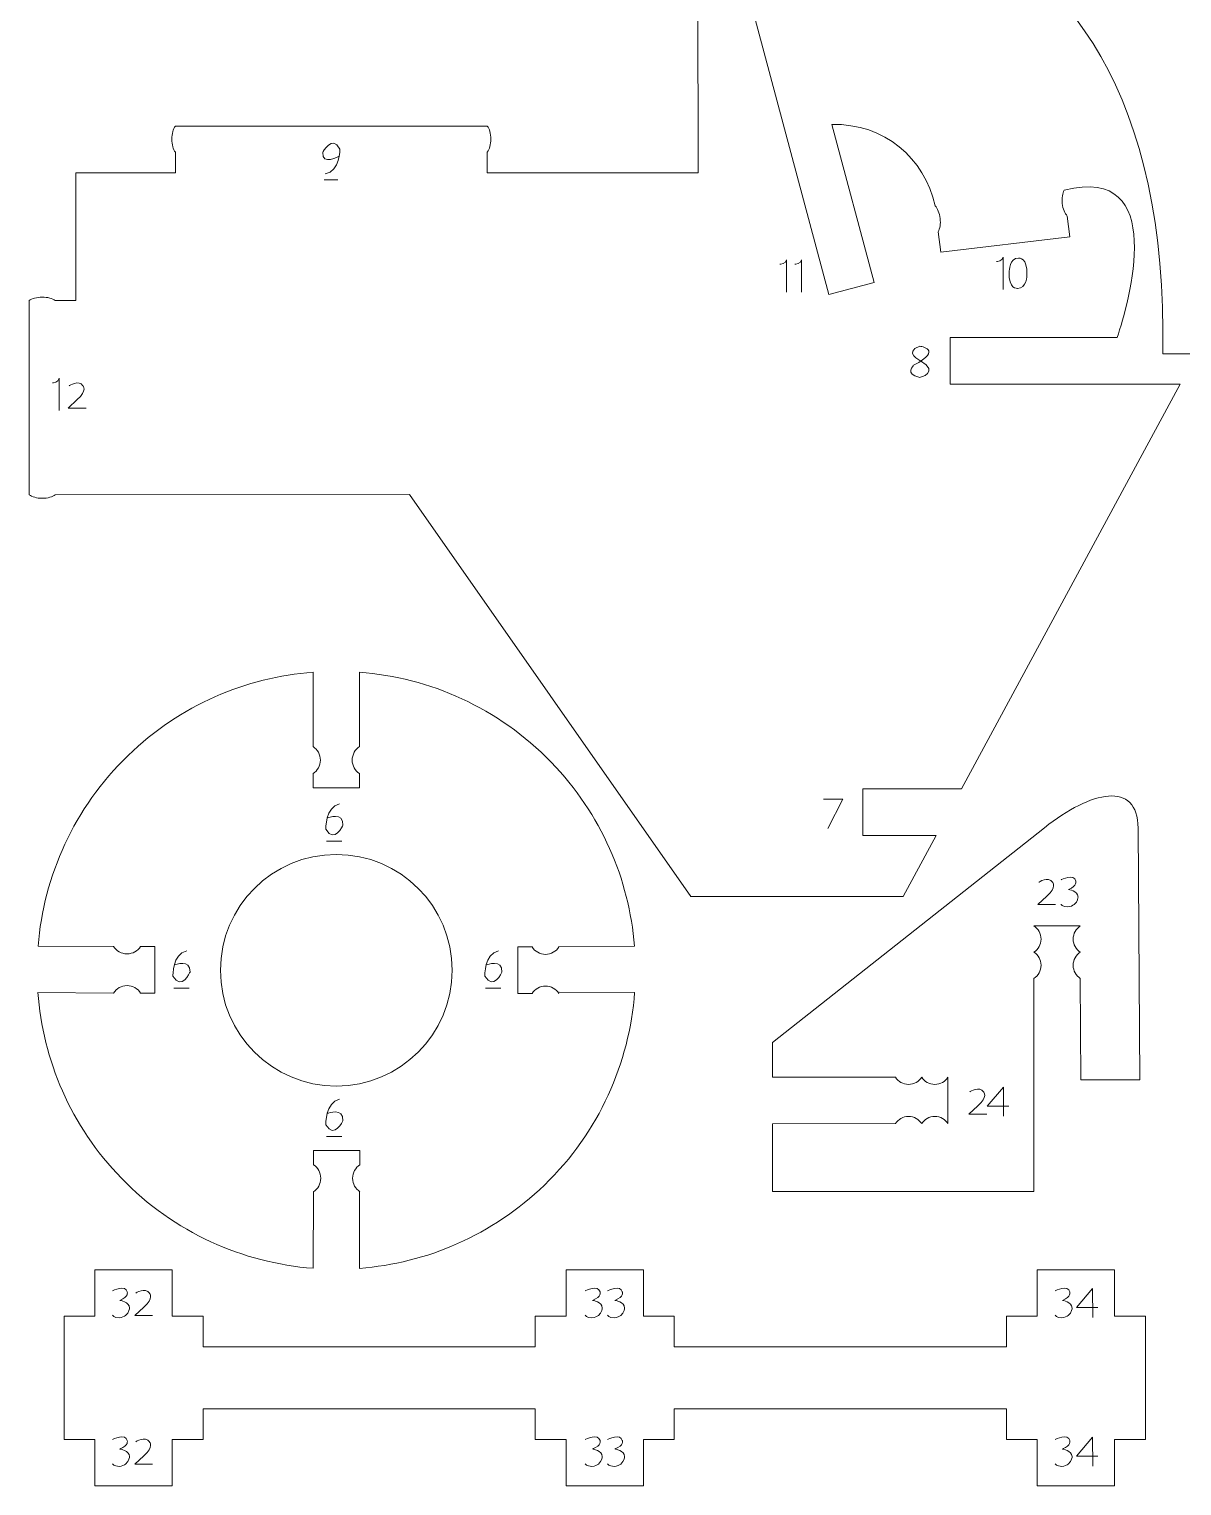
# Model space of a CAD drawing. Header units: centimetres. Extents: x -25 to 25, y -32.5 to 32.5.
# Drawn here: x -11.73 to -4.27, y -24.88 to -15.44 of the extents above; entities that cross this region are included whole.
import ezdxf

# ---------------------------------------------------------------- set-up
doc = ezdxf.new("R2010")
doc.units = ezdxf.units.CM
doc.header["$MEASUREMENT"] = 0
doc.layers.add('Capa 1', color=7, linetype='Continuous')

msp = doc.modelspace()

# ---------------------------------------------------------------- linework, layer by layer
at = {"layer": 'Capa 1', "color": 250, "lineweight": 18}
msp.add_ellipse((-9.74086, -21.53738), major_axis=(0, 0.75), ratio=1, dxfattribs=at)
at = {"layer": 'Capa 1', "color": 250, "lineweight": 9}
for points, knots in [([(-8.48487, -13.27121), (-8.48487, -13.27121), (-9.43155, -13.27121), (-9.43155, -13.27121), (-9.43155, -13.27121), (-9.43155, -13.27121), (-9.43155, -14.62021), (-9.43155, -14.62021), (-9.43155, -14.62021), (-6.8296, -14.14587), (-4.34005, -14.22137), (-4.39001, -17.5455), (-4.39001, -17.5455), (-4.39001, -17.5455), (-2.155, -17.5455), (-2.155, -17.5455), (-2.155, -17.5455), (-2.2179, -15.71), (-1.41573, -14.85269), (0.11295, -14.33984), (0.11295, -14.33984), (0.11295, -14.33984), (0.11295, -13.17325), (0.11295, -13.17325)], [0, 0, 0, 0, 0.1428571, 0.1428571, 0.1428571, 0.1428571, 0.2857143, 0.2857143, 0.2857143, 0.2857143, 0.4285714, 0.4285714, 0.4285714, 0.4285714, 0.5714286, 0.5714286, 0.5714286, 0.5714286, 0.7142857, 0.7142857, 0.7142857, 0.7142857, 1, 1, 1, 1]), ([(-5.86434, -16.58618), (-5.93352, -16.2754), (-6.19169, -16.05178), (-6.53303, -16.05864), (-6.53303, -16.05864), (-6.53303, -16.05864), (-6.25939, -17.08185), (-6.25939, -17.08185), (-6.25939, -17.08185), (-6.25939, -17.08185), (-6.55207, -17.16004), (-6.55207, -17.16004), (-6.55207, -17.16004), (-6.55207, -17.16004), (-7.13538, -14.9789), (-7.13538, -14.9789), (-7.13538, -14.9789), (-7.32604, -14.81641), (-7.39706, -15.05743), (-7.39935, -15.21504), (-7.39935, -15.21504), (-7.39935, -15.21504), (-7.39898, -16.37154), (-7.39898, -16.37154), (-7.39898, -16.37154), (-7.39898, -16.37154), (-8.76302, -16.37198), (-8.76302, -16.37198), (-8.76302, -16.37198), (-8.76302, -16.37198), (-8.76307, -16.23747), (-8.76307, -16.23747)], [0, 0, 0, 0, 0.1111111, 0.1111111, 0.1111111, 0.1111111, 0.2222222, 0.2222222, 0.2222222, 0.2222222, 0.3333333, 0.3333333, 0.3333333, 0.3333333, 0.4444444, 0.4444444, 0.4444444, 0.4444444, 0.5555556, 0.5555556, 0.5555556, 0.5555556, 0.6666667, 0.6666667, 0.6666667, 0.6666667, 0.7777778, 0.7777778, 0.7777778, 0.7777778, 1, 1, 1, 1]), ([(-10.78268, -16.06969), (-10.79653, -16.08747), (-10.80569, -16.11856), (-10.80568, -16.15392), (-10.80568, -16.15392), (-10.80567, -16.18927), (-10.79648, -16.22036), (-10.78262, -16.23813)], [0, 0, 0, 0, 0.3333333, 0.3333333, 0.3333333, 0.3333333, 1, 1, 1, 1]), ([(-8.76312, -16.06904), (-8.74926, -16.08681), (-8.74008, -16.11789), (-8.74007, -16.15325), (-8.74007, -16.15325), (-8.74006, -16.18861), (-8.74922, -16.21969), (-8.76307, -16.23748)], [0, 0, 0, 0, 0.3333333, 0.3333333, 0.3333333, 0.3333333, 1, 1, 1, 1]), ([(-10.78262, -16.23812), (-10.78262, -16.23812), (-10.78258, -16.37263), (-10.78258, -16.37263), (-10.78258, -16.37263), (-10.78258, -16.37263), (-11.42632, -16.37284), (-11.42632, -16.37284), (-11.42632, -16.37284), (-11.42632, -16.37284), (-11.42615, -16.89711), (-11.42615, -16.89711), (-11.42615, -16.89711), (-11.42615, -16.89711), (-11.42606, -17.20006), (-11.42606, -17.20006), (-11.42606, -17.20006), (-11.42606, -17.20006), (-11.56057, -17.2001), (-11.56057, -17.2001)], [0, 0, 0, 0, 0.1666667, 0.1666667, 0.1666667, 0.1666667, 0.3333333, 0.3333333, 0.3333333, 0.3333333, 0.5, 0.5, 0.5, 0.5, 0.6666667, 0.6666667, 0.6666667, 0.6666667, 1, 1, 1, 1]), ([(-11.56016, -18.45731), (-11.56016, -18.45731), (-9.26629, -18.45658), (-9.26629, -18.45658), (-9.26629, -18.45658), (-9.26629, -18.45658), (-7.44482, -21.05935), (-7.44482, -21.05935), (-7.44482, -21.05935), (-7.44482, -21.05935), (-6.07112, -21.05894), (-6.07112, -21.05894), (-6.07112, -21.05894), (-6.07112, -21.05894), (-5.85778, -20.66439), (-5.85778, -20.66439), (-5.85778, -20.66439), (-5.85778, -20.66439), (-6.33293, -20.66455), (-6.33293, -20.66455), (-6.33293, -20.66455), (-6.33293, -20.66455), (-6.33302, -20.3616), (-6.33302, -20.3616), (-6.33302, -20.3616), (-6.33302, -20.3616), (-5.69396, -20.36139), (-5.69396, -20.36139), (-5.69396, -20.36139), (-5.69396, -20.36139), (-4.27717, -17.74121), (-4.27717, -17.74121), (-4.27717, -17.74121), (-4.27717, -17.74121), (-5.76752, -17.74169), (-5.76752, -17.74169), (-5.76752, -17.74169), (-5.76752, -17.74169), (-5.76761, -17.43875), (-5.76761, -17.43875), (-5.76761, -17.43875), (-5.76761, -17.43875), (-4.68554, -17.4384), (-4.68554, -17.4384), (-4.68554, -17.4384), (-4.61108, -17.215), (-4.35092, -16.31216), (-5.02821, -16.48455)], [0, 0, 0, 0, 0.0769231, 0.0769231, 0.0769231, 0.0769231, 0.1538462, 0.1538462, 0.1538462, 0.1538462, 0.2307692, 0.2307692, 0.2307692, 0.2307692, 0.3076923, 0.3076923, 0.3076923, 0.3076923, 0.3846154, 0.3846154, 0.3846154, 0.3846154, 0.4615385, 0.4615385, 0.4615385, 0.4615385, 0.5384615, 0.5384615, 0.5384615, 0.5384615, 0.6153846, 0.6153846, 0.6153846, 0.6153846, 0.6923077, 0.6923077, 0.6923077, 0.6923077, 0.7692308, 0.7692308, 0.7692308, 0.7692308, 0.8461538, 0.8461538, 0.8461538, 0.8461538, 1, 1, 1, 1]), ([(-5.02821, -16.48455), (-5.03991, -16.50382), (-5.04543, -16.53575), (-5.04134, -16.57087), (-5.04134, -16.57087), (-5.03725, -16.60599), (-5.02453, -16.6358), (-5.00872, -16.65186)], [0, 0, 0, 0, 0.3333333, 0.3333333, 0.3333333, 0.3333333, 1, 1, 1, 1]), ([(-5.86434, -16.58618), (-5.84853, -16.60224), (-5.83582, -16.63205), (-5.83172, -16.66717), (-5.83172, -16.66717), (-5.82763, -16.7023), (-5.83316, -16.73423), (-5.84486, -16.75349)], [0, 0, 0, 0, 0.3333333, 0.3333333, 0.3333333, 0.3333333, 1, 1, 1, 1]), ([(-5.00872, -16.65186), (-5.00872, -16.65186), (-4.9918, -16.78575), (-4.9918, -16.78575), (-4.9918, -16.78575), (-4.9918, -16.78575), (-5.828, -16.88677), (-5.828, -16.88677), (-5.828, -16.88677), (-5.828, -16.88677), (-5.84486, -16.75349), (-5.84486, -16.75349)], [0, 0, 0, 0, 0.25, 0.25, 0.25, 0.25, 0.5, 0.5, 0.5, 0.5, 1, 1, 1, 1]), ([(-11.56056, -17.2001), (-11.57834, -17.18626), (-11.60942, -17.17709), (-11.64479, -17.1771), (-11.64479, -17.1771), (-11.68014, -17.17711), (-11.71122, -17.1863), (-11.72899, -17.20016)], [0, 0, 0, 0, 0.3333333, 0.3333333, 0.3333333, 0.3333333, 1, 1, 1, 1]), ([(-11.56015, -18.45731), (-11.57792, -18.47117), (-11.609, -18.48035), (-11.64437, -18.48037), (-11.64437, -18.48037), (-11.67972, -18.48038), (-11.7108, -18.47121), (-11.72859, -18.45737)], [0, 0, 0, 0, 0.3333333, 0.3333333, 0.3333333, 0.3333333, 1, 1, 1, 1]), ([(-9.89142, -20.08899), (-9.89142, -20.08899), (-9.89088, -19.60645), (-9.89088, -19.60645), (-9.89088, -19.60645), (-10.32524, -19.63993), (-10.75091, -19.81942), (-11.0883, -20.1462), (-11.0883, -20.1462), (-11.43988, -20.48673), (-11.63458, -20.92819), (-11.67113, -21.38051), (-11.67113, -21.38051), (-11.67113, -21.38051), (-11.18252, -21.38351), (-11.18252, -21.38351)], [0, 0, 0, 0, 0.2, 0.2, 0.2, 0.2, 0.4, 0.4, 0.4, 0.4, 0.6, 0.6, 0.6, 0.6, 1, 1, 1, 1]), ([(-8.29916, -21.38671), (-8.29916, -21.38671), (-7.81042, -21.38051), (-7.81042, -21.38051), (-7.81042, -21.38051), (-7.84525, -20.94852), (-8.02459, -20.52554), (-8.34966, -20.18992), (-8.34966, -20.18992), (-8.69193, -19.83655), (-9.13615, -19.6417), (-9.59088, -19.60655), (-9.59088, -19.60655), (-9.59088, -19.60655), (-9.59008, -20.08899), (-9.59008, -20.08899)], [0, 0, 0, 0, 0.2, 0.2, 0.2, 0.2, 0.4, 0.4, 0.4, 0.4, 0.6, 0.6, 0.6, 0.6, 1, 1, 1, 1]), ([(-9.89142, -20.26351), (-9.89142, -20.26351), (-9.89153, -20.35511), (-9.89153, -20.35511), (-9.89153, -20.35511), (-9.89153, -20.35511), (-9.59008, -20.35511), (-9.59008, -20.35511), (-9.59008, -20.35511), (-9.59008, -20.35511), (-9.59008, -20.26349), (-9.59008, -20.26349)], [0, 0, 0, 0, 0.25, 0.25, 0.25, 0.25, 0.5, 0.5, 0.5, 0.5, 1, 1, 1, 1]), ([(-6.1213, -22.23068), (-6.1213, -22.23068), (-6.91763, -22.22923), (-6.91763, -22.22923), (-6.91763, -22.22923), (-6.91763, -22.22923), (-6.91763, -22.00614), (-6.91763, -22.00614), (-6.91763, -22.00614), (-6.91763, -22.00614), (-5.15696, -20.61403), (-5.15696, -20.61403), (-5.15696, -20.61403), (-5.15696, -20.61403), (-5.12861, -20.59213), (-5.12861, -20.59213), (-5.12861, -20.59213), (-5.12861, -20.59213), (-5.10035, -20.57123), (-5.10035, -20.57123), (-5.10035, -20.57123), (-5.10035, -20.57123), (-5.07217, -20.55145), (-5.07217, -20.55145), (-5.07217, -20.55145), (-5.07217, -20.55145), (-5.04419, -20.53276), (-5.04419, -20.53276), (-5.04419, -20.53276), (-5.04419, -20.53276), (-5.0164, -20.51521), (-5.0164, -20.51521), (-5.0164, -20.51521), (-5.0164, -20.51521), (-4.98889, -20.49883), (-4.98889, -20.49883), (-4.98889, -20.49883), (-4.98889, -20.49883), (-4.96171, -20.48371), (-4.96171, -20.48371), (-4.96171, -20.48371), (-4.96171, -20.48371), (-4.93493, -20.46984), (-4.93493, -20.46984), (-4.93493, -20.46984), (-4.93493, -20.46984), (-4.90859, -20.45726), (-4.90859, -20.45726), (-4.90859, -20.45726), (-4.90859, -20.45726), (-4.88273, -20.44604), (-4.88273, -20.44604), (-4.88273, -20.44604), (-4.88273, -20.44604), (-4.85745, -20.43619), (-4.85745, -20.43619), (-4.85745, -20.43619), (-4.85745, -20.43619), (-4.83273, -20.4278), (-4.83273, -20.4278), (-4.83273, -20.4278), (-4.83273, -20.4278), (-4.80871, -20.42082), (-4.80871, -20.42082), (-4.80871, -20.42082), (-4.80871, -20.42082), (-4.78538, -20.41535), (-4.78538, -20.41535), (-4.78538, -20.41535), (-4.78538, -20.41535), (-4.76284, -20.41145), (-4.76284, -20.41145), (-4.76284, -20.41145), (-4.76284, -20.41145), (-4.74111, -20.40907), (-4.74111, -20.40907), (-4.74111, -20.40907), (-4.74111, -20.40907), (-4.72026, -20.40835), (-4.72026, -20.40835), (-4.72026, -20.40835), (-4.72026, -20.40835), (-4.70037, -20.40927), (-4.70037, -20.40927), (-4.70037, -20.40927), (-4.70037, -20.40927), (-4.68143, -20.41189), (-4.68143, -20.41189), (-4.68143, -20.41189), (-4.68143, -20.41189), (-4.66357, -20.41625), (-4.66357, -20.41625), (-4.66357, -20.41625), (-4.66357, -20.41625), (-4.64677, -20.42236), (-4.64677, -20.42236), (-4.64677, -20.42236), (-4.64677, -20.42236), (-4.63115, -20.43028), (-4.63115, -20.43028), (-4.63115, -20.43028), (-4.63115, -20.43028), (-4.61673, -20.44007), (-4.61673, -20.44007), (-4.61673, -20.44007), (-4.61673, -20.44007), (-4.60359, -20.45173), (-4.60359, -20.45173), (-4.60359, -20.45173), (-4.60359, -20.45173), (-4.59176, -20.46532), (-4.59176, -20.46532), (-4.59176, -20.46532), (-4.59176, -20.46532), (-4.58129, -20.48089), (-4.58129, -20.48089), (-4.58129, -20.48089), (-4.58129, -20.48089), (-4.57225, -20.49847), (-4.57225, -20.49847), (-4.57225, -20.49847), (-4.57225, -20.49847), (-4.56469, -20.51805), (-4.56469, -20.51805), (-4.56469, -20.51805), (-4.56469, -20.51805), (-4.55867, -20.53976), (-4.55867, -20.53976), (-4.55867, -20.53976), (-4.55867, -20.53976), (-4.55426, -20.56359), (-4.55426, -20.56359), (-4.55426, -20.56359), (-4.55426, -20.56359), (-4.55147, -20.58956), (-4.55147, -20.58956), (-4.55147, -20.58956), (-4.55147, -20.58956), (-4.55041, -20.61771), (-4.55041, -20.61771), (-4.55041, -20.61771), (-4.55041, -20.61771), (-4.5388, -22.24737), (-4.5388, -22.24737), (-4.5388, -22.24737), (-4.5388, -22.24737), (-4.92156, -22.24737), (-4.92156, -22.24737), (-4.92156, -22.24737), (-4.92156, -22.24737), (-4.92449, -21.59057), (-4.92449, -21.59057)], [0, 0, 0, 0, 0.025641, 0.025641, 0.025641, 0.025641, 0.0512821, 0.0512821, 0.0512821, 0.0512821, 0.0769231, 0.0769231, 0.0769231, 0.0769231, 0.1025641, 0.1025641, 0.1025641, 0.1025641, 0.1282051, 0.1282051, 0.1282051, 0.1282051, 0.1538462, 0.1538462, 0.1538462, 0.1538462, 0.1794872, 0.1794872, 0.1794872, 0.1794872, 0.2051282, 0.2051282, 0.2051282, 0.2051282, 0.2307692, 0.2307692, 0.2307692, 0.2307692, 0.2564103, 0.2564103, 0.2564103, 0.2564103, 0.2820513, 0.2820513, 0.2820513, 0.2820513, 0.3076923, 0.3076923, 0.3076923, 0.3076923, 0.3333333, 0.3333333, 0.3333333, 0.3333333, 0.3589744, 0.3589744, 0.3589744, 0.3589744, 0.3846154, 0.3846154, 0.3846154, 0.3846154, 0.4102564, 0.4102564, 0.4102564, 0.4102564, 0.4358974, 0.4358974, 0.4358974, 0.4358974, 0.4615385, 0.4615385, 0.4615385, 0.4615385, 0.4871795, 0.4871795, 0.4871795, 0.4871795, 0.5128205, 0.5128205, 0.5128205, 0.5128205, 0.5384615, 0.5384615, 0.5384615, 0.5384615, 0.5641026, 0.5641026, 0.5641026, 0.5641026, 0.5897436, 0.5897436, 0.5897436, 0.5897436, 0.6153846, 0.6153846, 0.6153846, 0.6153846, 0.6410256, 0.6410256, 0.6410256, 0.6410256, 0.6666667, 0.6666667, 0.6666667, 0.6666667, 0.6923077, 0.6923077, 0.6923077, 0.6923077, 0.7179487, 0.7179487, 0.7179487, 0.7179487, 0.7435897, 0.7435897, 0.7435897, 0.7435897, 0.7692308, 0.7692308, 0.7692308, 0.7692308, 0.7948718, 0.7948718, 0.7948718, 0.7948718, 0.8205128, 0.8205128, 0.8205128, 0.8205128, 0.8461538, 0.8461538, 0.8461538, 0.8461538, 0.8717949, 0.8717949, 0.8717949, 0.8717949, 0.8974359, 0.8974359, 0.8974359, 0.8974359, 0.9230769, 0.9230769, 0.9230769, 0.9230769, 0.9487179, 0.9487179, 0.9487179, 0.9487179, 1, 1, 1, 1]), ([(-4.92449, -21.42044), (-4.95219, -21.40248), (-4.97055, -21.37109), (-4.97055, -21.33538), (-4.97055, -21.33538), (-4.97055, -21.29966), (-4.95219, -21.26827), (-4.92449, -21.25032), (-4.92449, -21.25032), (-4.92449, -21.25032), (-5.2245, -21.25031), (-5.2245, -21.25031)], [0, 0, 0, 0, 0.25, 0.25, 0.25, 0.25, 0.5, 0.5, 0.5, 0.5, 1, 1, 1, 1]), ([(-5.2245, -21.42043), (-5.1968, -21.40247), (-5.17844, -21.37108), (-5.17844, -21.33537), (-5.17844, -21.33537), (-5.17844, -21.29966), (-5.1968, -21.26827), (-5.2245, -21.25031)], [0, 0, 0, 0, 0.3333333, 0.3333333, 0.3333333, 0.3333333, 1, 1, 1, 1]), ([(-11.00801, -21.38351), (-11.00801, -21.38351), (-10.91641, -21.3834), (-10.91641, -21.3834), (-10.91641, -21.3834), (-10.91641, -21.3834), (-10.91641, -21.68485), (-10.91641, -21.68485), (-10.91641, -21.68485), (-10.91641, -21.68485), (-11.00803, -21.68485), (-11.00803, -21.68485)], [0, 0, 0, 0, 0.25, 0.25, 0.25, 0.25, 0.5, 0.5, 0.5, 0.5, 1, 1, 1, 1]), ([(-8.47367, -21.38671), (-8.47367, -21.38671), (-8.56527, -21.3866), (-8.56527, -21.3866), (-8.56527, -21.3866), (-8.56527, -21.3866), (-8.56527, -21.68805), (-8.56527, -21.68805), (-8.56527, -21.68805), (-8.56527, -21.68805), (-8.47365, -21.68805), (-8.47365, -21.68805)], [0, 0, 0, 0, 0.25, 0.25, 0.25, 0.25, 0.5, 0.5, 0.5, 0.5, 1, 1, 1, 1]), ([(-5.2245, -21.59056), (-5.1968, -21.5726), (-5.17844, -21.54121), (-5.17844, -21.50549), (-5.17844, -21.50549), (-5.17844, -21.46978), (-5.1968, -21.43839), (-5.2245, -21.42043)], [0, 0, 0, 0, 0.3333333, 0.3333333, 0.3333333, 0.3333333, 1, 1, 1, 1]), ([(-4.92449, -21.59056), (-4.95219, -21.57261), (-4.97055, -21.54122), (-4.97055, -21.5055), (-4.97055, -21.5055), (-4.97055, -21.46979), (-4.95219, -21.4384), (-4.92449, -21.42044)], [0, 0, 0, 0, 0.3333333, 0.3333333, 0.3333333, 0.3333333, 1, 1, 1, 1]), ([(-5.2245, -21.59057), (-5.2245, -21.59057), (-5.2245, -22.24737), (-5.2245, -22.24737), (-5.2245, -22.24737), (-5.2245, -22.24737), (-5.2257, -22.24737), (-5.2257, -22.24737), (-5.2257, -22.24737), (-5.2257, -22.24737), (-5.2257, -22.96962), (-5.2257, -22.96962), (-5.2257, -22.96962), (-5.2257, -22.96962), (-6.91763, -22.96962), (-6.91763, -22.96962), (-6.91763, -22.96962), (-6.91763, -22.96962), (-6.91763, -22.53217), (-6.91763, -22.53217), (-6.91763, -22.53217), (-6.91763, -22.53217), (-6.1213, -22.53069), (-6.1213, -22.53069)], [0, 0, 0, 0, 0.1428571, 0.1428571, 0.1428571, 0.1428571, 0.2857143, 0.2857143, 0.2857143, 0.2857143, 0.4285714, 0.4285714, 0.4285714, 0.4285714, 0.5714286, 0.5714286, 0.5714286, 0.5714286, 0.7142857, 0.7142857, 0.7142857, 0.7142857, 1, 1, 1, 1]), ([(-11.18252, -21.68485), (-11.18252, -21.68485), (-11.67223, -21.68052), (-11.67223, -21.68052), (-11.67223, -21.68052), (-11.64009, -22.11727), (-11.46053, -22.54566), (-11.13202, -22.88483), (-11.13202, -22.88483), (-10.78977, -23.23817), (-10.34558, -23.43303), (-9.89088, -23.46818), (-9.89088, -23.46818), (-9.89088, -23.46818), (-9.88888, -22.97212), (-9.88888, -22.97212)], [0, 0, 0, 0, 0.2, 0.2, 0.2, 0.2, 0.4, 0.4, 0.4, 0.4, 0.6, 0.6, 0.6, 0.6, 1, 1, 1, 1]), ([(-9.59115, -22.9697), (-9.59115, -22.9697), (-9.59087, -23.46831), (-9.59087, -23.46831), (-9.59087, -23.46831), (-9.15648, -23.43482), (-8.7308, -23.25535), (-8.39339, -22.92855), (-8.39339, -22.92855), (-8.03825, -22.58458), (-7.84322, -22.13763), (-7.8095, -21.68052), (-7.8095, -21.68052), (-7.8095, -21.68052), (-8.29837, -21.68024), (-8.29837, -21.68024)], [0, 0, 0, 0, 0.2, 0.2, 0.2, 0.2, 0.4, 0.4, 0.4, 0.4, 0.6, 0.6, 0.6, 0.6, 1, 1, 1, 1]), ([(-6.1213, -22.23069), (-6.10334, -22.25839), (-6.07195, -22.27675), (-6.03623, -22.27675), (-6.03623, -22.27675), (-6.00052, -22.27675), (-5.96913, -22.25839), (-5.95117, -22.23069)], [0, 0, 0, 0, 0.3333333, 0.3333333, 0.3333333, 0.3333333, 1, 1, 1, 1]), ([(-5.95118, -22.5307), (-5.93322, -22.503), (-5.90183, -22.48464), (-5.86612, -22.48464), (-5.86612, -22.48464), (-5.8304, -22.48464), (-5.79901, -22.503), (-5.78106, -22.5307), (-5.78106, -22.5307), (-5.78106, -22.5307), (-5.78105, -22.23069), (-5.78105, -22.23069)], [0, 0, 0, 0, 0.25, 0.25, 0.25, 0.25, 0.5, 0.5, 0.5, 0.5, 1, 1, 1, 1]), ([(-5.95117, -22.23069), (-5.93321, -22.25839), (-5.90182, -22.27675), (-5.86611, -22.27675), (-5.86611, -22.27675), (-5.8304, -22.27675), (-5.79901, -22.25839), (-5.78105, -22.23069)], [0, 0, 0, 0, 0.3333333, 0.3333333, 0.3333333, 0.3333333, 1, 1, 1, 1]), ([(-6.1213, -22.5307), (-6.10335, -22.503), (-6.07196, -22.48464), (-6.03624, -22.48464), (-6.03624, -22.48464), (-6.00053, -22.48464), (-5.96914, -22.503), (-5.95118, -22.5307)], [0, 0, 0, 0, 0.3333333, 0.3333333, 0.3333333, 0.3333333, 1, 1, 1, 1]), ([(-9.88888, -22.79759), (-9.88888, -22.79759), (-9.88899, -22.70599), (-9.88899, -22.70599), (-9.88899, -22.70599), (-9.88899, -22.70599), (-9.58754, -22.70599), (-9.58754, -22.70599), (-9.58754, -22.70599), (-9.58754, -22.70599), (-9.58754, -22.79761), (-9.58754, -22.79761)], [0, 0, 0, 0, 0.25, 0.25, 0.25, 0.25, 0.5, 0.5, 0.5, 0.5, 1, 1, 1, 1])]:
    msp.add_open_spline(points, degree=3, knots=knots, dxfattribs=at)
for points in [[(-8.76312, -16.06904), (-8.76312, -16.06904), (-10.78268, -16.06969), (-10.78268, -16.06969)], [(-11.72899, -17.20016), (-11.72899, -17.20016), (-11.72859, -18.45737), (-11.72859, -18.45737)]]:
    msp.add_open_spline(points, degree=3, dxfattribs=at)
at = {"layer": 'Capa 1', "color": 22, "lineweight": 5}
for points, knots in [([(-9.7219, -16.26347), (-9.7219, -16.26347), (-9.83657, -16.32826), (-9.82835, -16.2398), (-9.82835, -16.2398), (-9.82835, -16.2398), (-9.76867, -16.12017), (-9.71702, -16.21788), (-9.71702, -16.21788), (-9.71702, -16.21788), (-9.71749, -16.36301), (-9.81209, -16.37926)], [0, 0, 0, 0, 0.25, 0.25, 0.25, 0.25, 0.5, 0.5, 0.5, 0.5, 1, 1, 1, 1]), ([(-5.33116, -17.1204), (-5.33116, -17.1204), (-5.39078, -17.12809), (-5.38477, -17.01119), (-5.38477, -17.01119), (-5.38477, -17.01119), (-5.38477, -16.92213), (-5.32384, -16.92443)], [0, 0, 0, 0, 0.3333333, 0.3333333, 0.3333333, 0.3333333, 1, 1, 1, 1]), ([(-5.32384, -16.92462), (-5.32384, -16.92462), (-5.26417, -16.91697), (-5.27016, -17.03381), (-5.27016, -17.03381), (-5.27016, -17.03381), (-5.2702, -17.12286), (-5.33116, -17.12062)], [0, 0, 0, 0, 0.3333333, 0.3333333, 0.3333333, 0.3333333, 1, 1, 1, 1]), ([(-5.95937, -17.58918), (-5.95937, -17.58918), (-6.07118, -17.53547), (-5.96411, -17.495), (-5.96411, -17.495), (-5.96411, -17.495), (-5.80741, -17.51618), (-6.00342, -17.61885), (-6.00342, -17.61885), (-6.00342, -17.61885), (-6.06708, -17.67422), (-5.96377, -17.69786), (-5.96377, -17.69786), (-5.96377, -17.69786), (-5.83036, -17.66656), (-5.95937, -17.58918)], [0, 0, 0, 0, 0.2, 0.2, 0.2, 0.2, 0.4, 0.4, 0.4, 0.4, 0.6, 0.6, 0.6, 0.6, 1, 1, 1, 1]), ([(-11.46975, -17.75105), (-11.46975, -17.75105), (-11.40792, -17.71024), (-11.38076, -17.75105), (-11.38076, -17.75105), (-11.38076, -17.75105), (-11.34984, -17.78195), (-11.41783, -17.84129)], [0, 0, 0, 0, 0.3333333, 0.3333333, 0.3333333, 0.3333333, 1, 1, 1, 1]), ([(-11.41783, -17.84129), (-11.41783, -17.84129), (-11.47591, -17.89567), (-11.47591, -17.89567), (-11.47591, -17.89567), (-11.47591, -17.89567), (-11.36059, -17.89567), (-11.36059, -17.89567)], [0, 0, 0, 0, 0.3333333, 0.3333333, 0.3333333, 0.3333333, 1, 1, 1, 1]), ([(-9.79673, -20.55018), (-9.79673, -20.55018), (-9.69289, -20.50963), (-9.69784, -20.59829), (-9.69784, -20.59829), (-9.69784, -20.59829), (-9.75303, -20.72006), (-9.80829, -20.62437), (-9.80829, -20.62437), (-9.80829, -20.62437), (-9.81323, -20.4793), (-9.71932, -20.45954)], [0, 0, 0, 0, 0.25, 0.25, 0.25, 0.25, 0.5, 0.5, 0.5, 0.5, 1, 1, 1, 1]), ([(-6.58751, -20.42895), (-6.58751, -20.42895), (-6.46225, -20.42895), (-6.46225, -20.42895), (-6.46225, -20.42895), (-6.46225, -20.42895), (-6.55947, -20.61853), (-6.55947, -20.61853)], [0, 0, 0, 0, 0.3333333, 0.3333333, 0.3333333, 0.3333333, 1, 1, 1, 1]), ([(-5.19354, -20.96754), (-5.19354, -20.96754), (-5.13171, -20.92673), (-5.10455, -20.96754), (-5.10455, -20.96754), (-5.10455, -20.96754), (-5.07363, -20.99844), (-5.14162, -21.05778)], [0, 0, 0, 0, 0.3333333, 0.3333333, 0.3333333, 0.3333333, 1, 1, 1, 1]), ([(-5.04908, -21.10894), (-5.04908, -21.10894), (-5.04185, -21.12742), (-5.0058, -21.12622), (-5.0058, -21.12622), (-4.98709, -21.1256), (-4.97369, -21.11891), (-4.96397, -21.11126), (-4.96397, -21.11126), (-4.94027, -21.09256), (-4.93905, -21.06352), (-4.93905, -21.06352), (-4.93905, -21.06352), (-4.94027, -21.02181), (-5.00149, -21.01377), (-5.00149, -21.01377), (-5.00149, -21.01377), (-4.94153, -20.99148), (-4.9539, -20.95935), (-4.9539, -20.95935), (-4.9539, -20.95935), (-4.96254, -20.90992), (-5.04908, -20.95191), (-5.04908, -20.95191)], [0, 0, 0, 0, 0.1428571, 0.1428571, 0.1428571, 0.1428571, 0.2857143, 0.2857143, 0.2857143, 0.2857143, 0.4285714, 0.4285714, 0.4285714, 0.4285714, 0.5714286, 0.5714286, 0.5714286, 0.5714286, 0.7142857, 0.7142857, 0.7142857, 0.7142857, 1, 1, 1, 1]), ([(-5.14162, -21.05778), (-5.14162, -21.05778), (-5.1997, -21.11216), (-5.1997, -21.11216), (-5.1997, -21.11216), (-5.1997, -21.11216), (-5.08438, -21.11216), (-5.08438, -21.11216)], [0, 0, 0, 0, 0.3333333, 0.3333333, 0.3333333, 0.3333333, 1, 1, 1, 1]), ([(-10.78641, -21.50192), (-10.78641, -21.50192), (-10.68257, -21.46137), (-10.68752, -21.55003), (-10.68752, -21.55003), (-10.68752, -21.55003), (-10.74271, -21.6718), (-10.79797, -21.57611), (-10.79797, -21.57611), (-10.79797, -21.57611), (-10.80291, -21.43104), (-10.709, -21.41128)], [0, 0, 0, 0, 0.25, 0.25, 0.25, 0.25, 0.5, 0.5, 0.5, 0.5, 1, 1, 1, 1]), ([(-8.76768, -21.50192), (-8.76768, -21.50192), (-8.66384, -21.46137), (-8.66879, -21.55003), (-8.66879, -21.55003), (-8.66879, -21.55003), (-8.72398, -21.6718), (-8.77924, -21.57611), (-8.77924, -21.57611), (-8.77924, -21.57611), (-8.78418, -21.43104), (-8.69027, -21.41128)], [0, 0, 0, 0, 0.25, 0.25, 0.25, 0.25, 0.5, 0.5, 0.5, 0.5, 1, 1, 1, 1]), ([(-5.6395, -22.32514), (-5.6395, -22.32514), (-5.57767, -22.28433), (-5.55051, -22.32514), (-5.55051, -22.32514), (-5.55051, -22.32514), (-5.51959, -22.35604), (-5.58758, -22.41538)], [0, 0, 0, 0, 0.3333333, 0.3333333, 0.3333333, 0.3333333, 1, 1, 1, 1]), ([(-5.38728, -22.41803), (-5.38728, -22.41803), (-5.52694, -22.41803), (-5.52694, -22.41803), (-5.52694, -22.41803), (-5.52694, -22.41803), (-5.42189, -22.29442), (-5.42189, -22.29442), (-5.42189, -22.29442), (-5.42189, -22.29442), (-5.42068, -22.48233), (-5.42068, -22.48233)], [0, 0, 0, 0, 0.25, 0.25, 0.25, 0.25, 0.5, 0.5, 0.5, 0.5, 1, 1, 1, 1]), ([(-9.79673, -22.46403), (-9.79673, -22.46403), (-9.69289, -22.42348), (-9.69784, -22.51214), (-9.69784, -22.51214), (-9.69784, -22.51214), (-9.75303, -22.63391), (-9.80829, -22.53822), (-9.80829, -22.53822), (-9.80829, -22.53822), (-9.81323, -22.39315), (-9.71932, -22.37339)], [0, 0, 0, 0, 0.25, 0.25, 0.25, 0.25, 0.5, 0.5, 0.5, 0.5, 1, 1, 1, 1]), ([(-5.58758, -22.41538), (-5.58758, -22.41538), (-5.64566, -22.46976), (-5.64566, -22.46976), (-5.64566, -22.46976), (-5.64566, -22.46976), (-5.53034, -22.46976), (-5.53034, -22.46976)], [0, 0, 0, 0, 0.3333333, 0.3333333, 0.3333333, 0.3333333, 1, 1, 1, 1]), ([(-11.18944, -23.77079), (-11.18944, -23.77079), (-11.18221, -23.78927), (-11.14616, -23.78807), (-11.14616, -23.78807), (-11.12745, -23.78745), (-11.11405, -23.78076), (-11.10433, -23.77311), (-11.10433, -23.77311), (-11.08063, -23.75441), (-11.07941, -23.72537), (-11.07941, -23.72537), (-11.07941, -23.72537), (-11.08063, -23.68366), (-11.14185, -23.67562), (-11.14185, -23.67562), (-11.14185, -23.67562), (-11.08189, -23.65333), (-11.09426, -23.6212), (-11.09426, -23.6212), (-11.09426, -23.6212), (-11.1029, -23.57177), (-11.18944, -23.61376), (-11.18944, -23.61376)], [0, 0, 0, 0, 0.1428571, 0.1428571, 0.1428571, 0.1428571, 0.2857143, 0.2857143, 0.2857143, 0.2857143, 0.4285714, 0.4285714, 0.4285714, 0.4285714, 0.5714286, 0.5714286, 0.5714286, 0.5714286, 0.7142857, 0.7142857, 0.7142857, 0.7142857, 1, 1, 1, 1]), ([(-11.03914, -23.62939), (-11.03914, -23.62939), (-10.97731, -23.58858), (-10.95015, -23.62939), (-10.95015, -23.62939), (-10.95015, -23.62939), (-10.91923, -23.66029), (-10.98722, -23.71963)], [0, 0, 0, 0, 0.3333333, 0.3333333, 0.3333333, 0.3333333, 1, 1, 1, 1]), ([(-8.12882, -23.77079), (-8.12882, -23.77079), (-8.12159, -23.78927), (-8.08554, -23.78807), (-8.08554, -23.78807), (-8.06683, -23.78745), (-8.05343, -23.78076), (-8.04371, -23.77311), (-8.04371, -23.77311), (-8.02001, -23.75441), (-8.01879, -23.72537), (-8.01879, -23.72537), (-8.01879, -23.72537), (-8.02001, -23.68366), (-8.08123, -23.67562), (-8.08123, -23.67562), (-8.08123, -23.67562), (-8.02127, -23.65333), (-8.03364, -23.6212), (-8.03364, -23.6212), (-8.03364, -23.6212), (-8.04228, -23.57177), (-8.12882, -23.61376), (-8.12882, -23.61376)], [0, 0, 0, 0, 0.1428571, 0.1428571, 0.1428571, 0.1428571, 0.2857143, 0.2857143, 0.2857143, 0.2857143, 0.4285714, 0.4285714, 0.4285714, 0.4285714, 0.5714286, 0.5714286, 0.5714286, 0.5714286, 0.7142857, 0.7142857, 0.7142857, 0.7142857, 1, 1, 1, 1]), ([(-7.9843, -23.77079), (-7.9843, -23.77079), (-7.97707, -23.78927), (-7.94102, -23.78807), (-7.94102, -23.78807), (-7.92231, -23.78745), (-7.90891, -23.78076), (-7.89919, -23.77311), (-7.89919, -23.77311), (-7.87549, -23.75441), (-7.87427, -23.72537), (-7.87427, -23.72537), (-7.87427, -23.72537), (-7.87549, -23.68366), (-7.93671, -23.67562), (-7.93671, -23.67562), (-7.93671, -23.67562), (-7.87675, -23.65333), (-7.88912, -23.6212), (-7.88912, -23.6212), (-7.88912, -23.6212), (-7.89776, -23.57177), (-7.9843, -23.61376), (-7.9843, -23.61376)], [0, 0, 0, 0, 0.1428571, 0.1428571, 0.1428571, 0.1428571, 0.2857143, 0.2857143, 0.2857143, 0.2857143, 0.4285714, 0.4285714, 0.4285714, 0.4285714, 0.5714286, 0.5714286, 0.5714286, 0.5714286, 0.7142857, 0.7142857, 0.7142857, 0.7142857, 1, 1, 1, 1]), ([(-5.08767, -23.77079), (-5.08767, -23.77079), (-5.08044, -23.78927), (-5.04439, -23.78807), (-5.04439, -23.78807), (-5.02568, -23.78745), (-5.01228, -23.78076), (-5.00256, -23.77311), (-5.00256, -23.77311), (-4.97886, -23.75441), (-4.97764, -23.72537), (-4.97764, -23.72537), (-4.97764, -23.72537), (-4.97886, -23.68366), (-5.04008, -23.67562), (-5.04008, -23.67562), (-5.04008, -23.67562), (-4.98012, -23.65333), (-4.99249, -23.6212), (-4.99249, -23.6212), (-4.99249, -23.6212), (-5.00113, -23.57177), (-5.08767, -23.61376), (-5.08767, -23.61376)], [0, 0, 0, 0, 0.1428571, 0.1428571, 0.1428571, 0.1428571, 0.2857143, 0.2857143, 0.2857143, 0.2857143, 0.4285714, 0.4285714, 0.4285714, 0.4285714, 0.5714286, 0.5714286, 0.5714286, 0.5714286, 0.7142857, 0.7142857, 0.7142857, 0.7142857, 1, 1, 1, 1]), ([(-4.81033, -23.72228), (-4.81033, -23.72228), (-4.94999, -23.72228), (-4.94999, -23.72228), (-4.94999, -23.72228), (-4.94999, -23.72228), (-4.84494, -23.59867), (-4.84494, -23.59867), (-4.84494, -23.59867), (-4.84494, -23.59867), (-4.84373, -23.78658), (-4.84373, -23.78658)], [0, 0, 0, 0, 0.25, 0.25, 0.25, 0.25, 0.5, 0.5, 0.5, 0.5, 1, 1, 1, 1]), ([(-10.98722, -23.71963), (-10.98722, -23.71963), (-11.0453, -23.77401), (-11.0453, -23.77401), (-11.0453, -23.77401), (-11.0453, -23.77401), (-10.92998, -23.77401), (-10.92998, -23.77401)], [0, 0, 0, 0, 0.3333333, 0.3333333, 0.3333333, 0.3333333, 1, 1, 1, 1]), ([(-11.18944, -24.73361), (-11.18944, -24.73361), (-11.18221, -24.75209), (-11.14616, -24.75089), (-11.14616, -24.75089), (-11.12745, -24.75027), (-11.11405, -24.74358), (-11.10433, -24.73593), (-11.10433, -24.73593), (-11.08063, -24.71723), (-11.07941, -24.68819), (-11.07941, -24.68819), (-11.07941, -24.68819), (-11.08063, -24.64648), (-11.14185, -24.63844), (-11.14185, -24.63844), (-11.14185, -24.63844), (-11.08189, -24.61615), (-11.09426, -24.58402), (-11.09426, -24.58402), (-11.09426, -24.58402), (-11.1029, -24.53459), (-11.18944, -24.57658), (-11.18944, -24.57658)], [0, 0, 0, 0, 0.1428571, 0.1428571, 0.1428571, 0.1428571, 0.2857143, 0.2857143, 0.2857143, 0.2857143, 0.4285714, 0.4285714, 0.4285714, 0.4285714, 0.5714286, 0.5714286, 0.5714286, 0.5714286, 0.7142857, 0.7142857, 0.7142857, 0.7142857, 1, 1, 1, 1]), ([(-11.03914, -24.59221), (-11.03914, -24.59221), (-10.97731, -24.5514), (-10.95015, -24.59221), (-10.95015, -24.59221), (-10.95015, -24.59221), (-10.91923, -24.62311), (-10.98722, -24.68245)], [0, 0, 0, 0, 0.3333333, 0.3333333, 0.3333333, 0.3333333, 1, 1, 1, 1]), ([(-8.12882, -24.73361), (-8.12882, -24.73361), (-8.12159, -24.75209), (-8.08554, -24.75089), (-8.08554, -24.75089), (-8.06683, -24.75027), (-8.05343, -24.74358), (-8.04371, -24.73593), (-8.04371, -24.73593), (-8.02001, -24.71723), (-8.01879, -24.68819), (-8.01879, -24.68819), (-8.01879, -24.68819), (-8.02001, -24.64648), (-8.08123, -24.63844), (-8.08123, -24.63844), (-8.08123, -24.63844), (-8.02127, -24.61615), (-8.03364, -24.58402), (-8.03364, -24.58402), (-8.03364, -24.58402), (-8.04228, -24.53459), (-8.12882, -24.57658), (-8.12882, -24.57658)], [0, 0, 0, 0, 0.1428571, 0.1428571, 0.1428571, 0.1428571, 0.2857143, 0.2857143, 0.2857143, 0.2857143, 0.4285714, 0.4285714, 0.4285714, 0.4285714, 0.5714286, 0.5714286, 0.5714286, 0.5714286, 0.7142857, 0.7142857, 0.7142857, 0.7142857, 1, 1, 1, 1]), ([(-7.9843, -24.73361), (-7.9843, -24.73361), (-7.97707, -24.75209), (-7.94102, -24.75089), (-7.94102, -24.75089), (-7.92231, -24.75027), (-7.90891, -24.74358), (-7.89919, -24.73593), (-7.89919, -24.73593), (-7.87549, -24.71723), (-7.87427, -24.68819), (-7.87427, -24.68819), (-7.87427, -24.68819), (-7.87549, -24.64648), (-7.93671, -24.63844), (-7.93671, -24.63844), (-7.93671, -24.63844), (-7.87675, -24.61615), (-7.88912, -24.58402), (-7.88912, -24.58402), (-7.88912, -24.58402), (-7.89776, -24.53459), (-7.9843, -24.57658), (-7.9843, -24.57658)], [0, 0, 0, 0, 0.1428571, 0.1428571, 0.1428571, 0.1428571, 0.2857143, 0.2857143, 0.2857143, 0.2857143, 0.4285714, 0.4285714, 0.4285714, 0.4285714, 0.5714286, 0.5714286, 0.5714286, 0.5714286, 0.7142857, 0.7142857, 0.7142857, 0.7142857, 1, 1, 1, 1]), ([(-5.08767, -24.73361), (-5.08767, -24.73361), (-5.08044, -24.75209), (-5.04439, -24.75089), (-5.04439, -24.75089), (-5.02568, -24.75027), (-5.01228, -24.74358), (-5.00256, -24.73593), (-5.00256, -24.73593), (-4.97886, -24.71723), (-4.97764, -24.68819), (-4.97764, -24.68819), (-4.97764, -24.68819), (-4.97886, -24.64648), (-5.04008, -24.63844), (-5.04008, -24.63844), (-5.04008, -24.63844), (-4.98012, -24.61615), (-4.99249, -24.58402), (-4.99249, -24.58402), (-4.99249, -24.58402), (-5.00113, -24.53459), (-5.08767, -24.57658), (-5.08767, -24.57658)], [0, 0, 0, 0, 0.1428571, 0.1428571, 0.1428571, 0.1428571, 0.2857143, 0.2857143, 0.2857143, 0.2857143, 0.4285714, 0.4285714, 0.4285714, 0.4285714, 0.5714286, 0.5714286, 0.5714286, 0.5714286, 0.7142857, 0.7142857, 0.7142857, 0.7142857, 1, 1, 1, 1]), ([(-4.81033, -24.6851), (-4.81033, -24.6851), (-4.94999, -24.6851), (-4.94999, -24.6851), (-4.94999, -24.6851), (-4.94999, -24.6851), (-4.84494, -24.56149), (-4.84494, -24.56149), (-4.84494, -24.56149), (-4.84494, -24.56149), (-4.84373, -24.7494), (-4.84373, -24.7494)], [0, 0, 0, 0, 0.25, 0.25, 0.25, 0.25, 0.5, 0.5, 0.5, 0.5, 1, 1, 1, 1]), ([(-10.98722, -24.68245), (-10.98722, -24.68245), (-11.0453, -24.73683), (-11.0453, -24.73683), (-11.0453, -24.73683), (-11.0453, -24.73683), (-10.92998, -24.73683), (-10.92998, -24.73683)], [0, 0, 0, 0, 0.3333333, 0.3333333, 0.3333333, 0.3333333, 1, 1, 1, 1])]:
    msp.add_open_spline(points, degree=3, knots=knots, dxfattribs=at)
at = {"layer": 'Capa 1', "color": 240, "lineweight": 9}
for points in [[(-9.81871, -16.41824), (-9.81871, -16.41824), (-9.73051, -16.41824), (-9.73051, -16.41824)], [(-9.80373, -20.70145), (-9.80373, -20.70145), (-9.70451, -20.70145), (-9.70451, -20.70145)], [(-10.79341, -21.65319), (-10.79341, -21.65319), (-10.69419, -21.65319), (-10.69419, -21.65319)], [(-8.77468, -21.65319), (-8.77468, -21.65319), (-8.67546, -21.65319), (-8.67546, -21.65319)], [(-9.80373, -22.6153), (-9.80373, -22.6153), (-9.70451, -22.6153), (-9.70451, -22.6153)]]:
    msp.add_open_spline(points, degree=3, dxfattribs=at)
at = {"layer": 'Capa 1', "color": 22, "lineweight": 5}
for points in [[(-6.86851, -16.96473), (-6.86851, -16.96473), (-6.8281, -16.96308), (-6.82646, -16.93531)], [(-6.82646, -16.93531), (-6.82646, -16.93531), (-6.82646, -17.14482), (-6.82646, -17.14482)], [(-6.77141, -16.96473), (-6.77141, -16.96473), (-6.731, -16.96308), (-6.72936, -16.93531)], [(-6.72936, -16.93531), (-6.72936, -16.93531), (-6.72936, -17.14482), (-6.72936, -17.14482)], [(-5.46627, -16.94719), (-5.46627, -16.94719), (-5.42586, -16.94554), (-5.42422, -16.91777)], [(-5.42422, -16.91777), (-5.42422, -16.91777), (-5.42422, -17.12728), (-5.42422, -17.12728)], [(-11.5771, -17.73208), (-11.5771, -17.73208), (-11.53669, -17.73043), (-11.53505, -17.70266)], [(-11.53505, -17.70266), (-11.53505, -17.70266), (-11.53505, -17.91217), (-11.53505, -17.91217)]]:
    msp.add_open_spline(points, degree=3, dxfattribs=at)
at = {"layer": 'Capa 1', "color": 250, "lineweight": 18}
for points in [[(-9.89142, -20.2635), (-9.86272, -20.24507), (-9.8437, -20.21288), (-9.8437, -20.17624), (-9.8437, -20.17624), (-9.8437, -20.13961), (-9.86272, -20.10741), (-9.89142, -20.08899)], [(-9.59008, -20.2635), (-9.61878, -20.24507), (-9.6378, -20.21288), (-9.6378, -20.17624), (-9.6378, -20.17624), (-9.6378, -20.13961), (-9.61878, -20.10741), (-9.59008, -20.08899)], [(-11.00801, -21.38351), (-11.02644, -21.41221), (-11.05863, -21.43123), (-11.09527, -21.43123), (-11.09527, -21.43123), (-11.1319, -21.43123), (-11.1641, -21.41221), (-11.18252, -21.38351)], [(-8.29916, -21.38671), (-8.31759, -21.41541), (-8.34978, -21.43443), (-8.38642, -21.43443), (-8.38642, -21.43443), (-8.42305, -21.43443), (-8.45525, -21.41541), (-8.47367, -21.38671)], [(-11.00801, -21.68485), (-11.02644, -21.65615), (-11.05863, -21.63713), (-11.09527, -21.63713), (-11.09527, -21.63713), (-11.1319, -21.63713), (-11.1641, -21.65615), (-11.18252, -21.68485)], [(-8.29916, -21.68805), (-8.31759, -21.65935), (-8.34978, -21.64033), (-8.38642, -21.64033), (-8.38642, -21.64033), (-8.42305, -21.64033), (-8.45525, -21.65935), (-8.47367, -21.68805)], [(-9.88888, -22.97212), (-9.86018, -22.95369), (-9.84116, -22.9215), (-9.84116, -22.88486), (-9.84116, -22.88486), (-9.84116, -22.84823), (-9.86018, -22.81603), (-9.88888, -22.79761)], [(-9.58754, -22.97212), (-9.61624, -22.95369), (-9.63526, -22.9215), (-9.63526, -22.88486), (-9.63526, -22.88486), (-9.63526, -22.84823), (-9.61624, -22.81603), (-9.58754, -22.79761)]]:
    msp.add_open_spline(points, degree=3, knots=[0, 0, 0, 0, 0.3333333, 0.3333333, 0.3333333, 0.3333333, 1, 1, 1, 1], dxfattribs=at)
at = {"layer": 'Capa 1', "color": 250, "lineweight": 20}
msp.add_open_spline([(-10.80309, -24.57738), (-10.80309, -24.57738), (-10.80309, -24.87738), (-10.80309, -24.87738), (-10.80309, -24.87738), (-10.80309, -24.87738), (-11.30309, -24.87738), (-11.30309, -24.87738), (-11.30309, -24.87738), (-11.30309, -24.87738), (-11.30309, -24.57738), (-11.30309, -24.57738), (-11.30309, -24.57738), (-11.30309, -24.57738), (-11.50309, -24.57738), (-11.50309, -24.57738), (-11.50309, -24.57738), (-11.50309, -24.1568), (-11.50309, -24.19794), (-11.50309, -23.77738), (-11.50309, -23.77738), (-11.50309, -23.77738), (-11.30309, -23.77738), (-11.30309, -23.77738), (-11.30309, -23.77738), (-11.30309, -23.77738), (-11.30309, -23.47738), (-11.30309, -23.47738), (-11.30309, -23.47738), (-11.30309, -23.47738), (-10.80309, -23.47738), (-10.80309, -23.47738), (-10.80309, -23.47738), (-10.80309, -23.47738), (-10.80309, -23.77738), (-10.80309, -23.77738), (-10.80309, -23.77738), (-10.80309, -23.77738), (-10.60309, -23.77738), (-10.60309, -23.77738), (-10.60309, -23.77738), (-10.60309, -23.77738), (-10.60309, -23.97738), (-10.60309, -23.97738), (-10.60309, -23.97738), (-10.60309, -23.97738), (-8.45309, -23.97738), (-8.45309, -23.97738), (-8.45309, -23.97738), (-8.45309, -23.97738), (-8.45309, -23.77738), (-8.45309, -23.77738), (-8.45309, -23.77738), (-8.45309, -23.77738), (-8.25309, -23.77738), (-8.25309, -23.77738), (-8.25309, -23.77738), (-8.25309, -23.77738), (-8.25309, -23.47738), (-8.25309, -23.47738), (-8.25309, -23.47738), (-8.25309, -23.47738), (-7.75309, -23.47738), (-7.75309, -23.47738), (-7.75309, -23.47738), (-7.75309, -23.47738), (-7.75309, -23.77738), (-7.75309, -23.77738), (-7.75309, -23.77738), (-7.75309, -23.77738), (-7.55309, -23.77738), (-7.55309, -23.77738), (-7.55309, -23.77738), (-7.55309, -23.77738), (-7.55309, -23.97738), (-7.55309, -23.97738), (-7.55309, -23.97738), (-7.55309, -23.97738), (-5.40309, -23.97738), (-5.40309, -23.97738), (-5.40309, -23.97738), (-5.40309, -23.97738), (-5.40309, -23.77738), (-5.40309, -23.77738), (-5.40309, -23.77738), (-5.40309, -23.77738), (-5.20309, -23.77738), (-5.20309, -23.77738), (-5.20309, -23.77738), (-5.20309, -23.77738), (-5.20309, -23.47738), (-5.20309, -23.47738), (-5.20309, -23.47738), (-5.20309, -23.47738), (-4.70309, -23.47738), (-4.70309, -23.47738), (-4.70309, -23.47738), (-4.70309, -23.47738), (-4.70309, -23.77738), (-4.70309, -23.77738), (-4.70309, -23.77738), (-4.70309, -23.77738), (-4.50309, -23.77738), (-4.50309, -23.77738), (-4.50309, -23.77738), (-4.50309, -24.19794), (-4.50309, -24.1568), (-4.50309, -24.57738), (-4.50309, -24.57738), (-4.50309, -24.57738), (-4.70309, -24.57738), (-4.70309, -24.57738), (-4.70309, -24.57738), (-4.70309, -24.57738), (-4.70309, -24.87738), (-4.70309, -24.87738), (-4.70309, -24.87738), (-4.70309, -24.87738), (-5.20309, -24.87738), (-5.20309, -24.87738), (-5.20309, -24.87738), (-5.20309, -24.87738), (-5.20309, -24.57738), (-5.20309, -24.57738), (-5.20309, -24.57738), (-5.20309, -24.57738), (-5.40309, -24.57738), (-5.40309, -24.57738), (-5.40309, -24.57738), (-5.40309, -24.57738), (-5.40309, -24.37738), (-5.40309, -24.37738), (-5.40309, -24.37738), (-5.40309, -24.37738), (-7.55309, -24.37738), (-7.55309, -24.37738), (-7.55309, -24.37738), (-7.55309, -24.37738), (-7.55309, -24.57738), (-7.55309, -24.57738), (-7.55309, -24.57738), (-7.55309, -24.57738), (-7.75309, -24.57738), (-7.75309, -24.57738), (-7.75309, -24.57738), (-7.75309, -24.57738), (-7.75309, -24.87738), (-7.75309, -24.87738), (-7.75309, -24.87738), (-7.75309, -24.87738), (-8.25309, -24.87738), (-8.25309, -24.87738), (-8.25309, -24.87738), (-8.25309, -24.87738), (-8.25309, -24.57738), (-8.25309, -24.57738), (-8.25309, -24.57738), (-8.25309, -24.57738), (-8.45309, -24.57738), (-8.45309, -24.57738), (-8.45309, -24.57738), (-8.45309, -24.57738), (-8.45309, -24.37738), (-8.45309, -24.37738), (-8.45309, -24.37738), (-8.45309, -24.37738), (-10.60309, -24.37738), (-10.60309, -24.37738), (-10.60309, -24.37738), (-10.60309, -24.37738), (-10.60309, -24.57738), (-10.60309, -24.57738), (-10.60309, -24.57738), (-10.60309, -24.57738), (-10.80309, -24.57738), (-10.80309, -24.57738)], degree=3, knots=[0, 0, 0, 0, 0.0222222, 0.0222222, 0.0222222, 0.0222222, 0.0444444, 0.0444444, 0.0444444, 0.0444444, 0.0666667, 0.0666667, 0.0666667, 0.0666667, 0.0888889, 0.0888889, 0.0888889, 0.0888889, 0.1111111, 0.1111111, 0.1111111, 0.1111111, 0.1333333, 0.1333333, 0.1333333, 0.1333333, 0.1555556, 0.1555556, 0.1555556, 0.1555556, 0.1777778, 0.1777778, 0.1777778, 0.1777778, 0.2, 0.2, 0.2, 0.2, 0.2222222, 0.2222222, 0.2222222, 0.2222222, 0.2444444, 0.2444444, 0.2444444, 0.2444444, 0.2666667, 0.2666667, 0.2666667, 0.2666667, 0.2888889, 0.2888889, 0.2888889, 0.2888889, 0.3111111, 0.3111111, 0.3111111, 0.3111111, 0.3333333, 0.3333333, 0.3333333, 0.3333333, 0.3555556, 0.3555556, 0.3555556, 0.3555556, 0.3777778, 0.3777778, 0.3777778, 0.3777778, 0.4, 0.4, 0.4, 0.4, 0.4222222, 0.4222222, 0.4222222, 0.4222222, 0.4444444, 0.4444444, 0.4444444, 0.4444444, 0.4666667, 0.4666667, 0.4666667, 0.4666667, 0.4888889, 0.4888889, 0.4888889, 0.4888889, 0.5111111, 0.5111111, 0.5111111, 0.5111111, 0.5333333, 0.5333333, 0.5333333, 0.5333333, 0.5555556, 0.5555556, 0.5555556, 0.5555556, 0.5777778, 0.5777778, 0.5777778, 0.5777778, 0.6, 0.6, 0.6, 0.6, 0.6222222, 0.6222222, 0.6222222, 0.6222222, 0.6444444, 0.6444444, 0.6444444, 0.6444444, 0.6666667, 0.6666667, 0.6666667, 0.6666667, 0.6888889, 0.6888889, 0.6888889, 0.6888889, 0.7111111, 0.7111111, 0.7111111, 0.7111111, 0.7333333, 0.7333333, 0.7333333, 0.7333333, 0.7555556, 0.7555556, 0.7555556, 0.7555556, 0.7777778, 0.7777778, 0.7777778, 0.7777778, 0.8, 0.8, 0.8, 0.8, 0.8222222, 0.8222222, 0.8222222, 0.8222222, 0.8444444, 0.8444444, 0.8444444, 0.8444444, 0.8666667, 0.8666667, 0.8666667, 0.8666667, 0.8888889, 0.8888889, 0.8888889, 0.8888889, 0.9111111, 0.9111111, 0.9111111, 0.9111111, 0.9333333, 0.9333333, 0.9333333, 0.9333333, 0.9555556, 0.9555556, 0.9555556, 0.9555556, 1, 1, 1, 1], dxfattribs=at)

doc.saveas('drawing.dxf')
